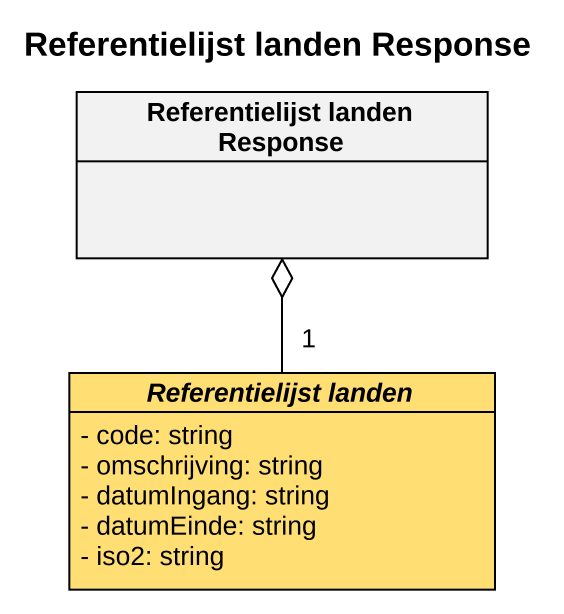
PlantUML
@startuml
title Referentielijst landen Response
hide circle
hide empty members
skinparam classAttributeIconSize 0
class "Referentielijst landen Response" as Referentielijst_landen
abstract class "Referentielijst landen" as Referentielijst_landen_2 #FFDE73 {
  - code: string
  - omschrijving: string
  - datumIngang: string
  - datumEinde: string
  - iso2: string
}
Referentielijst_landen_2 "1" -up-o Referentielijst_landen
@enduml
